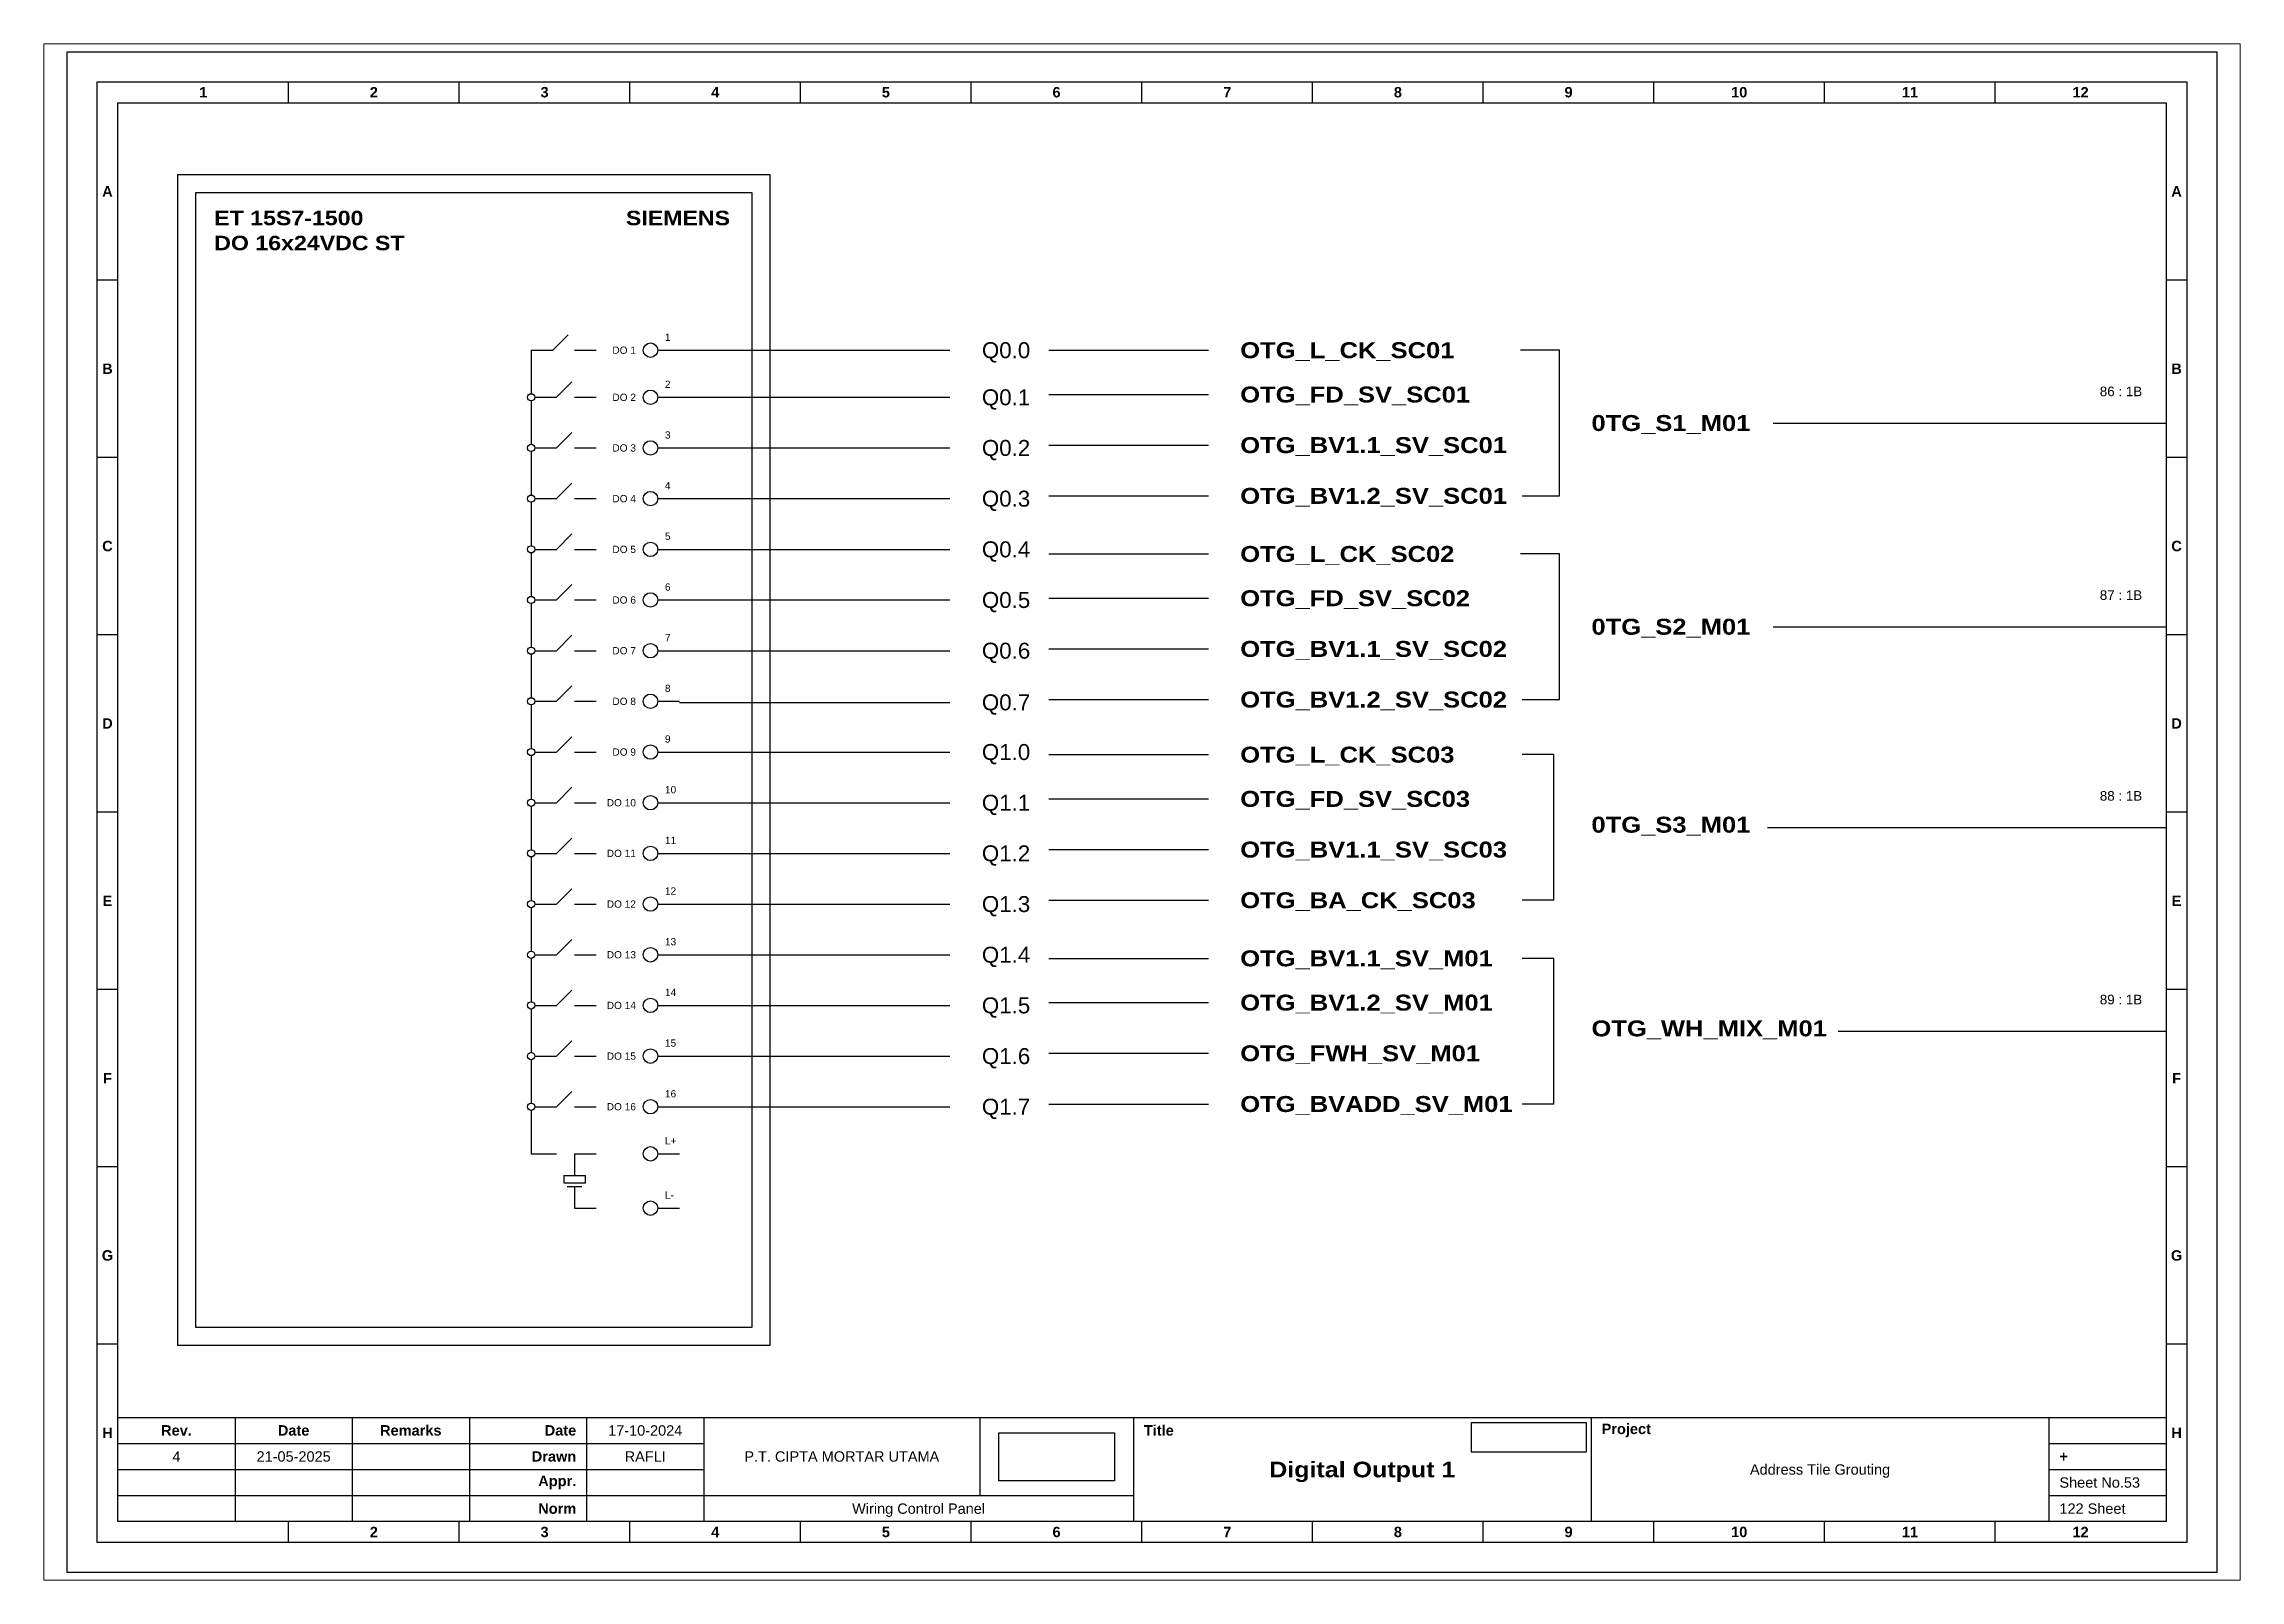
# Paper-space layout 'Card DO 1' of a CAD drawing. Header units: centimetres, sheet in millimetres. Extents: x -3 to 818, y -16 to 558.
# The model-space entities are those that its viewports show. They can reach past a viewport. Long polylines and large blocks are cut down to what shows.
import ezdxf
from ezdxf.enums import TextEntityAlignment as Align

# ---------------------------------------------------------------- set-up
doc = ezdxf.new("R2010")
doc.units = ezdxf.units.CM
doc.header["$MEASUREMENT"] = 0
doc.layers.add('MU Project Line', color=7, linetype='Continuous', true_color=0xfefefe)
doc.styles.add('Bold', font='ariblk.ttf', dxfattribs={"height": 25.4})
doc.styles.get("Standard").update_dxf_attribs({"font": 'arial.ttf'})
picture_1 = doc.add_image_def('image1.png', size_in_pixel=(2048, 847))
picture_2 = doc.add_image_def('image2.png', size_in_pixel=(2092, 542))

# ---------------------------------------------------------------- blocks, each defined once
blk = doc.blocks.new('KOP MU PROJECT')
at = {"color": 6, "ltscale": 50}
for p, q in [((27.74, 184.05), (27.74, 186.66)), ((49.13, 184.05), (49.13, 186.66)), ((70.51, 184.05), (70.51, 186.66)), ((91.89, 184.05), (91.89, 186.66)), ((113.27, 184.05), (113.27, 186.66)), ((134.66, 184.05), (134.66, 186.66)), ((156.04, 184.05), (156.04, 186.66)), ((177.42, 184.05), (177.42, 186.66)), ((198.8, 184.05), (198.8, 186.66)), ((220.19, 184.05), (220.19, 186.66)), ((241.57, 184.05), (241.57, 186.66)), ((6.36, 161.84), (3.75, 161.84)), ((265.59, 161.84), (262.98, 161.84)), ((6.36, 139.63), (3.75, 139.63)), ((265.59, 139.63), (262.98, 139.63)), ((6.36, 117.42), (3.75, 117.42)), ((265.59, 117.42), (262.98, 117.42)), ((6.36, 95.22), (3.75, 95.22)), ((265.59, 95.22), (262.98, 95.22)), ((6.36, 73.01), (3.75, 73.01)), ((265.59, 73.01), (262.98, 73.01)), ((6.36, 50.8), (3.75, 50.8)), ((265.59, 50.8), (262.98, 50.8)), ((6.36, 28.59), (3.75, 28.59)), ((265.59, 28.59), (262.98, 28.59)), ((27.74, 3.75), (27.74, 6.36)), ((49.13, 3.75), (49.13, 6.36)), ((70.51, 3.75), (70.51, 6.36)), ((91.89, 3.75), (91.89, 6.36)), ((113.27, 3.75), (113.27, 6.36)), ((134.66, 3.75), (134.66, 6.36)), ((156.04, 3.75), (156.04, 6.36)), ((177.42, 3.75), (177.42, 6.36)), ((198.8, 3.75), (198.8, 6.36)), ((220.19, 3.75), (220.19, 6.36)), ((241.57, 3.75), (241.57, 6.36))]:
    blk.add_line(p, q, dxfattribs=at)
at = {"ltscale": 50}
for p, q in [((6.36, 19.41), (262.98, 19.41)), ((21.04, 19.41), (21.04, 6.36)), ((35.72, 19.41), (35.72, 6.36)), ((50.41, 19.41), (50.41, 6.36)), ((65.09, 19.41), (65.09, 6.36)), ((79.77, 19.41), (79.77, 6.36)), ((114.35, 19.41), (114.35, 9.62)), ((133.6, 19.41), (133.6, 6.36)), ((190.95, 19.41), (190.95, 6.36)), ((248.3, 19.41), (248.3, 6.36)), ((6.36, 16.15), (79.77, 16.15)), ((248.3, 16.15), (262.98, 16.15)), ((6.36, 12.89), (79.77, 12.89)), ((248.3, 12.89), (262.98, 12.89)), ((6.36, 9.62), (133.6, 9.62)), ((248.3, 9.62), (262.98, 9.62))]:
    blk.add_line(p, q, dxfattribs=at)
at = {"color": 1, "ltscale": 50}
blk.add_lwpolyline([(269.34, 0), (0, 0), (0, 190.41), (269.34, 190.41)], close=True, dxfattribs=at)
at = {"color": 6, "ltscale": 50}
for points in [[(265.59, 3.75), (3.75, 3.75), (3.75, 186.66), (265.59, 186.66)], [(262.98, 6.36), (6.36, 6.36), (6.36, 184.05), (262.98, 184.05)]]:
    blk.add_lwpolyline(points, close=True, dxfattribs=at)
at = {"ltscale": 50, "char_height": 1.305, "attachment_point": 4}
for s, width, heights, insert in [('\\pxqc;{\\fArial|b1|i0|c0|p34;1}', 21.3825, [2.51], (6.36, 185.36)), ('\\pxqc;{\\fArial|b1|i0|c0|p34;2}', 21.3825, [2.51], (27.74, 185.36)), ('\\pxqc;{\\fArial|b1|i0|c0|p34;3}', 21.3825, [2.51], (49.13, 185.36)), ('\\pxqc;{\\fArial|b1|i0|c0|p34;4}', 21.3825, [2.51], (70.51, 185.36)), ('\\pxqc;{\\fArial|b1|i0|c0|p34;5}', 21.3825, [2.51], (91.89, 185.36)), ('\\pxqc;{\\fArial|b1|i0|c0|p34;6}', 21.3825, [2.51], (113.27, 185.36)), ('\\pxqc;{\\fArial|b1|i0|c0|p34;7}', 21.3825, [2.51], (134.66, 185.36)), ('\\pxqc;{\\fArial|b1|i0|c0|p34;8}', 21.3825, [2.51], (156.04, 185.36)), ('\\pxqc;{\\fArial|b1|i0|c0|p34;9}', 21.3825, [2.51], (177.42, 185.36)), ('\\pxqc;{\\fArial|b1|i0|c0|p34;10}', 21.3825, [2.51], (198.8, 185.36)), ('\\pxqc;{\\fArial|b1|i0|c0|p34;11}', 21.3825, [2.51], (220.19, 185.36)), ('\\pxqc;{\\fArial|b1|i0|c0|p34;12}', 21.3825, [2.51], (241.57, 185.36)), ('\\pxqc;{\\fArial|b1|i0|c0|p34;A}', 2.61, [2.51], (3.75, 172.95)), ('\\pxqc;{\\fArial|b1|i0|c0|p34;A}', 2.61, [2.51], (262.98, 172.95)), ('\\pxqc;{\\fArial|b1|i0|c0|p34;B}', 2.61, [2.51], (3.75, 150.74)), ('\\pxqc;{\\fArial|b1|i0|c0|p34;B}', 2.61, [2.51], (262.98, 150.74)), ('\\pxqc;{\\fArial|b1|i0|c0|p34;C}', 2.61, [2.51], (3.75, 128.53)), ('\\pxqc;{\\fArial|b1|i0|c0|p34;C}', 2.61, [2.51], (262.98, 128.53)), ('\\pxqc;{\\fArial|b1|i0|c0|p34;D}', 2.61, [2.51], (3.75, 106.32)), ('\\pxqc;{\\fArial|b1|i0|c0|p34;D}', 2.61, [2.51], (262.98, 106.32)), ('\\pxqc;{\\fArial|b1|i0|c0|p34;E}', 2.61, [2.51], (3.75, 84.11)), ('\\pxqc;{\\fArial|b1|i0|c0|p34;E}', 2.61, [2.51], (262.98, 84.11)), ('\\pxqc;{\\fArial|b1|i0|c0|p34;F}', 2.61, [2.51], (3.75, 61.9)), ('\\pxqc;{\\fArial|b1|i0|c0|p34;F}', 2.61, [2.51], (262.98, 61.9)), ('\\pxqc;{\\fArial|b1|i0|c0|p34;G}', 2.61, [2.51], (3.75, 39.69)), ('\\pxqc;{\\fArial|b1|i0|c0|p34;G}', 2.61, [2.51], (262.98, 39.69)), ('\\pxqc;{\\fArial|b1|i0|c0|p34;H}', 2.61, [2.51], (3.75, 17.47)), ('\\pxqc;{\\fArial|b1|i0|c0|p34;Rev.}', 14.6811, [2.88], (6.36, 17.78)), ('\\pxqc;{\\fArial|b1|i0|c0|p34;Date}', 14.6811, [2.88], (21.04, 17.78)), ('\\pxqc;{\\fArial|b1|i0|c0|p34;Remarks}', 14.6811, [2.88], (35.72, 17.78)), ('\\pxqr;{\\fArial|b1|i0|c0|p34;Date}', 13.3761, [2.88], (50.41, 17.78)), ('\\pxql;{\\fArial|b1|i0|c0|p34;Title}', 50.2419, [2.88], (134.9, 17.78)), ('\\pxql;{\\fArial|b1|i0|c0|p34;Project}', 50.2419, [2.88], (192.25, 17.78)), ('\\pxqc;{\\fArial|b1|i0|c0|p34;H}', 2.61, [2.51], (262.98, 17.47)), ('\\pxqr;{\\fArial|b1|i0|c0|p34;Drawn}', 13.3761, [2.88], (50.41, 14.52)), ('\\pxql;{\\fArial|b1|i0|c0|p34;+}', 14.6811, [2.88], (249.61, 14.52)), ('\\pxqr;{\\fArial|b1|i0|c0|p34;Appr.}', 13.3761, [2.88], (50.41, 11.26)), ('\\pxqr;{\\fArial|b1|i0|c0|p34;Norm}', 13.3761, [2.88], (50.41, 7.99)), ('\\pxqc;{\\fArial|b1|i0|c0|p34;2}', 21.3825, [2.51], (27.74, 5.06)), ('\\pxqc;{\\fArial|b1|i0|c0|p34;3}', 21.3825, [2.51], (49.13, 5.06)), ('\\pxqc;{\\fArial|b1|i0|c0|p34;4}', 21.3825, [2.51], (70.51, 5.06)), ('\\pxqc;{\\fArial|b1|i0|c0|p34;5}', 21.3825, [2.51], (91.89, 5.06)), ('\\pxqc;{\\fArial|b1|i0|c0|p34;6}', 21.3825, [2.51], (113.27, 5.06)), ('\\pxqc;{\\fArial|b1|i0|c0|p34;7}', 21.3825, [2.51], (134.66, 5.06)), ('\\pxqc;{\\fArial|b1|i0|c0|p34;8}', 21.3825, [2.51], (156.04, 5.06)), ('\\pxqc;{\\fArial|b1|i0|c0|p34;9}', 21.3825, [2.51], (177.42, 5.06)), ('\\pxqc;{\\fArial|b1|i0|c0|p34;10}', 21.3825, [2.51], (198.8, 5.06)), ('\\pxqc;{\\fArial|b1|i0|c0|p34;11}', 21.3825, [2.51], (220.19, 5.06)), ('\\pxqc;{\\fArial|b1|i0|c0|p34;12}', 21.3825, [2.51], (241.57, 5.06))]:
    blk.add_mtext_dynamic_manual_height_columns(s, width=width, gutter_width=0.0326, heights=heights, dxfattribs=dict(at, insert=insert))
at = {"ltscale": 50}
for tag, p in [('DATECREATED', (72.43, 17.78)), ('REV', (13.7, 14.52)), ('REVDATE', (28.38, 14.52)), ('REMARKS', (43.06, 14.52)), ('DRAWN', (72.43, 14.52)), ('COMPANY', (97.06, 14.52)), ('APPR', (72.43, 11.26)), ('PROJECT', (219.62, 12.89)), ('NORM', (72.43, 7.99)), ('DRAWINGCATEGORY', (106.68, 7.99)), ('DESCRIPTION', (162.27, 10.03))]:
    blk.add_attdef(tag, text='', height=1.3, dxfattribs=at).set_placement(p, align=Align.MIDDLE_CENTER)
at = {"ltscale": 50, "style": 'Bold'}
blk.add_attdef('TITLE', text='', height=1.96, dxfattribs=at).set_placement((162.27, 12.89), align=Align.MIDDLE_CENTER)
at = {"ltscale": 50}
for tag, p in [('SHEETNUMBER', (249.61, 11.26)), ('TOTALSHEET', (249.61, 7.99))]:
    blk.add_attdef(tag, text='', height=1.3, dxfattribs=at).set_placement(p, align=Align.MIDDLE_LEFT)
image = blk.add_image(picture_1, insert=(116.72, 11.48), size_in_units=(14.5, 6), dxfattribs=at)
image.dxf.flags = 15
image = blk.add_image(picture_2, insert=(175.94, 15.04), size_in_units=(14.36, 3.72), dxfattribs=at)
image.dxf.flags = 15

msp = doc.modelspace()

# ---------------------------------------------------------------- linework, layer by layer
at = {"ltscale": 50}
for p, q in [((2088.45, 2550.93), (2091.17, 2550.93)), ((2088.45, 2550.93), (2088.45, 2545.49)), ((2091.17, 2550.93), (2093.09, 2552.85)), ((2093.89, 2550.93), (2096.61, 2550.93)), ((2091.62, 2545.03), (2093.55, 2546.96)), ((2088.45, 2544.58), (2088.45, 2539.14)), ((2088.9, 2545.03), (2091.62, 2545.03)), ((2093.89, 2545.03), (2096.61, 2545.03)), ((2091.62, 2538.69), (2093.55, 2540.61)), ((2088.45, 2538.23), (2088.45, 2532.79)), ((2088.9, 2538.69), (2091.62, 2538.69)), ((2093.89, 2538.69), (2096.61, 2538.69)), ((2091.62, 2532.34), (2093.55, 2534.26)), ((2088.45, 2531.89), (2088.45, 2526.45)), ((2088.9, 2532.34), (2091.62, 2532.34)), ((2093.89, 2532.34), (2096.61, 2532.34)), ((2088.9, 2525.99), (2091.62, 2525.99)), ((2091.62, 2525.99), (2093.55, 2527.92)), ((2093.89, 2525.99), (2096.61, 2525.99)), ((2088.45, 2525.54), (2088.45, 2520.1)), ((2091.62, 2519.65), (2093.55, 2521.57)), ((2088.45, 2519.2), (2088.45, 2513.76)), ((2088.9, 2519.65), (2091.62, 2519.65)), ((2093.89, 2519.65), (2096.61, 2519.65)), ((2091.62, 2513.3), (2093.55, 2515.23)), ((2088.45, 2512.85), (2088.45, 2507.41)), ((2088.9, 2513.3), (2091.62, 2513.3)), ((2093.89, 2513.3), (2096.61, 2513.3)), ((2088.9, 2506.96), (2091.62, 2506.96)), ((2091.62, 2506.96), (2093.55, 2508.88)), ((2093.89, 2506.96), (2096.61, 2506.96)), ((2088.45, 2506.5), (2088.45, 2501.06)), ((2091.62, 2500.61), (2093.55, 2502.53)), ((2088.45, 2500.16), (2088.45, 2494.72)), ((2088.9, 2500.61), (2091.62, 2500.61)), ((2093.89, 2500.61), (2096.61, 2500.61)), ((2091.62, 2494.26), (2093.55, 2496.19)), ((2088.45, 2493.81), (2088.45, 2488.37)), ((2088.9, 2494.26), (2091.62, 2494.26)), ((2093.89, 2494.26), (2096.61, 2494.26)), ((2088.45, 2487.46), (2088.45, 2482.02)), ((2088.9, 2487.92), (2091.62, 2487.92)), ((2091.62, 2487.92), (2093.55, 2489.84)), ((2093.89, 2487.92), (2096.61, 2487.92)), ((2091.62, 2481.57), (2093.55, 2483.49)), ((2088.45, 2481.12), (2088.45, 2475.68)), ((2088.9, 2481.57), (2091.62, 2481.57)), ((2093.89, 2481.57), (2096.61, 2481.57)), ((2091.62, 2475.22), (2093.55, 2477.15)), ((2088.45, 2474.77), (2088.45, 2469.33)), ((2088.9, 2475.22), (2091.62, 2475.22)), ((2093.89, 2475.22), (2096.61, 2475.22)), ((2088.45, 2468.42), (2088.45, 2462.98)), ((2088.9, 2468.88), (2091.62, 2468.88)), ((2091.62, 2468.88), (2093.55, 2470.8)), ((2093.89, 2468.88), (2096.61, 2468.88)), ((2091.62, 2462.53), (2093.55, 2464.45)), ((2088.45, 2462.08), (2088.45, 2456.64)), ((2088.9, 2462.53), (2091.62, 2462.53)), ((2093.89, 2462.53), (2096.61, 2462.53)), ((2091.62, 2456.19), (2093.55, 2458.11)), ((2088.45, 2455.73), (2088.45, 2450.29)), ((2088.9, 2456.19), (2091.62, 2456.19)), ((2093.89, 2456.19), (2096.61, 2456.19)), ((2088.45, 2450.29), (2091.62, 2450.29)), ((2093.89, 2450.29), (2096.61, 2450.29)), ((2093.89, 2450.29), (2093.89, 2447.57)), ((2092.53, 2447.57), (2095.25, 2447.57)), ((2092.53, 2447.57), (2092.53, 2446.67)), ((2092.53, 2446.67), (2095.25, 2446.67)), ((2092.98, 2446.21), (2094.8, 2446.21)), ((2093.89, 2446.21), (2093.89, 2443.49)), ((2095.25, 2446.67), (2095.25, 2447.57)), ((2093.89, 2443.49), (2096.61, 2443.49))]:
    msp.add_line(p, q, dxfattribs=at)
at = {"color": 6, "ltscale": 50}
for p, q in [((2104.3, 2550.93), (2107.02, 2550.93)), ((2104.3, 2545.03), (2107.02, 2545.03)), ((2104.3, 2538.69), (2107.02, 2538.69)), ((2104.3, 2532.34), (2107.02, 2532.34)), ((2104.3, 2525.99), (2107.02, 2525.99)), ((2104.3, 2519.65), (2107.02, 2519.65)), ((2104.3, 2513.3), (2107.02, 2513.3)), ((2104.3, 2506.96), (2107.02, 2506.96)), ((2104.3, 2500.61), (2107.02, 2500.61)), ((2104.3, 2494.26), (2107.02, 2494.26)), ((2104.3, 2487.92), (2107.02, 2487.92)), ((2104.3, 2481.57), (2107.02, 2481.57)), ((2104.3, 2475.22), (2107.02, 2475.22)), ((2104.3, 2468.88), (2107.02, 2468.88)), ((2104.3, 2462.53), (2107.02, 2462.53)), ((2104.3, 2456.19), (2107.02, 2456.19)), ((2104.3, 2450.29), (2107.02, 2450.29)), ((2104.3, 2443.49), (2107.02, 2443.49))]:
    msp.add_line(p, q, dxfattribs=at)
at = {"color": 146, "ltscale": 50, "true_color": 0x105689}
for p, q in [((2107.02, 2550.93), (2140.92, 2550.93)), ((2153.29, 2550.93), (2173.29, 2550.93)), ((2217.29, 2550.93), (2212.42, 2550.93)), ((2217.29, 2532.69), (2217.29, 2550.93)), ((2153.29, 2545.38), (2173.29, 2545.38)), ((2107.02, 2545.03), (2140.92, 2545.03)), ((2244.05, 2541.81), (2293.29, 2541.81)), ((2107.02, 2538.69), (2140.92, 2538.69)), ((2153.29, 2539.04), (2173.29, 2539.04)), ((2107.02, 2532.34), (2140.92, 2532.34)), ((2153.29, 2532.69), (2173.29, 2532.69)), ((2212.59, 2532.69), (2217.29, 2532.69)), ((2107.02, 2525.99), (2140.92, 2525.99)), ((2153.29, 2525.41), (2173.29, 2525.41)), ((2217.29, 2525.41), (2212.42, 2525.41)), ((2217.29, 2507.18), (2217.29, 2525.41)), ((2107.02, 2519.65), (2140.92, 2519.65)), ((2153.29, 2519.87), (2173.29, 2519.87)), ((2244.05, 2516.3), (2293.29, 2516.3)), ((2107.02, 2513.3), (2140.92, 2513.3)), ((2153.29, 2513.52), (2173.29, 2513.52)), ((2107.02, 2506.83), (2140.92, 2506.83)), ((2153.29, 2507.18), (2173.29, 2507.18)), ((2212.59, 2507.18), (2217.29, 2507.18)), ((2107.02, 2500.61), (2140.92, 2500.61)), ((2153.29, 2500.28), (2173.29, 2500.28)), ((2216.59, 2500.28), (2212.59, 2500.28)), ((2216.59, 2482.05), (2216.59, 2500.28)), ((2107.02, 2494.26), (2140.92, 2494.26)), ((2153.29, 2494.74), (2173.29, 2494.74)), ((2243.35, 2491.16), (2293.29, 2491.16)), ((2107.02, 2487.92), (2140.92, 2487.92)), ((2153.29, 2488.39), (2173.29, 2488.39)), ((2153.29, 2482.05), (2173.29, 2482.05)), ((2216.59, 2482.05), (2212.59, 2482.05)), ((2107.02, 2481.57), (2140.92, 2481.57)), ((2107.02, 2475.22), (2140.92, 2475.22)), ((2153.29, 2474.77), (2173.29, 2474.77)), ((2216.59, 2474.77), (2212.59, 2474.77)), ((2216.59, 2456.53), (2216.59, 2474.77)), ((2107.02, 2468.88), (2140.92, 2468.88)), ((2153.29, 2469.23), (2173.29, 2469.23)), ((2252.2, 2465.65), (2293.29, 2465.65)), ((2153.29, 2462.88), (2173.29, 2462.88)), ((2107.02, 2462.53), (2140.92, 2462.53)), ((2107.02, 2456.19), (2140.92, 2456.19)), ((2153.29, 2456.53), (2173.29, 2456.53)), ((2216.59, 2456.53), (2212.59, 2456.53))]:
    msp.add_line(p, q, dxfattribs=at)
at = {"ltscale": 50}
msp.add_lwpolyline([(2044.17, 2572.92), (2118.36, 2572.92), (2118.36, 2426.29), (2044.17, 2426.29)], close=True, dxfattribs=at)
at = {"color": 6, "ltscale": 50}
msp.add_lwpolyline([(2046.44, 2570.66), (2116.09, 2570.66), (2116.09, 2428.56), (2046.44, 2428.56)], close=True, dxfattribs=at)
at = {"color": 6, "ltscale": 500}
for centre in [(2103.4, 2550.93), (2103.4, 2545.03), (2103.4, 2538.69), (2103.4, 2532.34), (2103.4, 2525.99), (2103.4, 2519.65), (2103.4, 2513.3), (2103.4, 2506.96), (2103.4, 2500.61), (2103.4, 2494.26), (2103.4, 2487.92), (2103.4, 2481.57), (2103.4, 2475.22), (2103.4, 2468.88), (2103.4, 2462.53), (2103.4, 2456.19), (2103.4, 2450.29), (2103.4, 2443.49)]:
    msp.add_circle(centre, 0.907, dxfattribs=at)
at = {"ltscale": 500}
for centre in [(2088.45, 2545.03), (2088.45, 2538.69), (2088.45, 2532.34), (2088.45, 2525.99), (2088.45, 2519.65), (2088.45, 2513.3), (2088.45, 2506.96), (2088.45, 2500.61), (2088.45, 2494.26), (2088.45, 2487.92), (2088.45, 2481.57), (2088.45, 2475.22), (2088.45, 2468.88), (2088.45, 2462.53), (2088.45, 2456.19)]:
    msp.add_circle(centre, 0.453, dxfattribs=at)

# ---------------------------------------------------------------- block references
msp.add_blockref('KOP MU PROJECT', (2030.31, 2397.87)).add_auto_attribs({'TITLE': 'Digital Output 1', 'PROJECT': 'Address Tile Grouting', 'COMPANY': 'P.T. CIPTA MORTAR UTAMA', 'DRAWINGCATEGORY': 'Wiring Control Panel', 'DRAWN': 'RAFLI', 'DATECREATED': '17-10-2024', 'REVDATE': '21-05-2025', 'REV': '4', 'SHEETNUMBER': 'Sheet No.53', 'TOTALSHEET': '122 Sheet'})

# ---------------------------------------------------------------- texts
at = {"ltscale": 500, "style": 'Bold'}
for s, p in [('ET 15S7-1500', (2048.74, 2568.39)), ('DO 16x24VDC ST', (2048.74, 2565.26))]:
    msp.add_text(s, height=1.8132, dxfattribs=at).set_placement(p, align=Align.TOP_LEFT)
msp.add_text('SIEMENS', height=1.813, dxfattribs=at).set_placement((2113.37, 2568.39), align=Align.TOP_RIGHT)
at = {"ltscale": 500}
for s, p in [('DO 1', (2101.58, 2550.93)), ('DO 2', (2101.58, 2545.03)), ('DO 3', (2101.58, 2538.69)), ('DO 4', (2101.58, 2532.34)), ('DO 5', (2101.58, 2525.99)), ('DO 6', (2101.58, 2519.65)), ('DO 7', (2101.58, 2513.3)), ('DO 8', (2101.58, 2506.96)), ('DO 9', (2101.58, 2500.61)), ('DO 10', (2101.58, 2494.26)), ('DO 11', (2101.58, 2487.92)), ('DO 12', (2101.58, 2481.57)), ('DO 13', (2101.58, 2475.22)), ('DO 14', (2101.58, 2468.88)), ('DO 15', (2101.58, 2462.53)), ('DO 16', (2101.58, 2456.19))]:
    msp.add_text(s, height=0.907, dxfattribs=at).set_placement(p, align=Align.MIDDLE_RIGHT)
for s, p in [('1', (2105.21, 2551.83)), ('2', (2105.21, 2545.94)), ('3', (2105.21, 2539.59)), ('4', (2105.21, 2533.25)), ('5', (2105.21, 2526.9)), ('6', (2105.21, 2520.55)), ('7', (2105.21, 2514.21)), ('8', (2105.21, 2507.86)), ('9', (2105.21, 2501.52)), ('10', (2105.21, 2495.17)), ('11', (2105.21, 2488.82)), ('12', (2105.21, 2482.48)), ('13', (2105.21, 2476.13)), ('14', (2105.21, 2469.78)), ('15', (2105.21, 2463.44)), ('16', (2105.21, 2457.09)), ('L+', (2105.21, 2451.2)), ('L-', (2105.21, 2444.4))]:
    msp.add_text(s, height=0.907, dxfattribs=at).set_placement(p, align=Align.BOTTOM_LEFT)
for s, p in [('Q0.0', (2144.92, 2550.93)), ('Q0.1', (2144.92, 2545.03)), ('Q0.2', (2144.92, 2538.69)), ('Q0.3', (2144.92, 2532.34)), ('Q0.4', (2144.92, 2525.99)), ('Q0.5', (2144.92, 2519.65)), ('Q0.6', (2144.92, 2513.3)), ('Q0.7', (2144.92, 2506.83)), ('Q1.0', (2144.92, 2500.61)), ('Q1.1', (2144.92, 2494.26)), ('Q1.2', (2144.92, 2487.92)), ('Q1.3', (2144.92, 2481.57)), ('Q1.4', (2144.92, 2475.22)), ('Q1.5', (2144.92, 2468.88)), ('Q1.6', (2144.92, 2462.53)), ('Q1.7', (2144.92, 2456.19))]:
    msp.add_text(s, height=2, dxfattribs=at).set_placement(p, align=Align.MIDDLE_LEFT)
at = {"ltscale": 500, "style": 'Bold'}
for s, p in [('OTG_L_CK_SC01', (2177.29, 2550.93)), ('OTG_FD_SV_SC01', (2177.29, 2545.38)), ('0TG_S1_M01', (2221.29, 2541.81)), ('OTG_BV1.1_SV_SC01', (2177.29, 2539.04)), ('OTG_BV1.2_SV_SC01', (2177.29, 2532.69)), ('OTG_L_CK_SC02', (2177.29, 2525.41)), ('OTG_FD_SV_SC02', (2177.29, 2519.87)), ('0TG_S2_M01', (2221.29, 2516.3)), ('OTG_BV1.1_SV_SC02', (2177.29, 2513.52)), ('OTG_BV1.2_SV_SC02', (2177.29, 2507.18)), ('OTG_L_CK_SC03', (2177.29, 2500.28)), ('OTG_FD_SV_SC03', (2177.29, 2494.74)), ('0TG_S3_M01', (2221.29, 2491.51)), ('OTG_BV1.1_SV_SC03', (2177.29, 2488.39)), ('OTG_BA_CK_SC03', (2177.29, 2482.05)), ('OTG_BV1.1_SV_M01', (2177.29, 2474.77)), ('OTG_BV1.2_SV_M01', (2177.29, 2469.23)), ('OTG_WH_MIX_M01', (2221.29, 2466)), ('OTG_FWH_SV_M01', (2177.29, 2462.88)), ('OTG_BVADD_SV_M01', (2177.29, 2456.53))]:
    msp.add_text(s, height=2, dxfattribs=at).set_placement(p, align=Align.MIDDLE_LEFT)
at = {"ltscale": 500}
for s, p in [('86 : 1B', (2290.29, 2544.81)), ('87 : 1B', (2290.29, 2519.3)), ('88 : 1B', (2290.29, 2494.16)), ('89 : 1B', (2290.29, 2468.65))]:
    msp.add_text(s, height=1.2, dxfattribs=at).set_placement(p, align=Align.BOTTOM_RIGHT)

psp = doc.layouts.new('Card DO 1')

# ---------------------------------------------------------------- viewports
at = {"layer": 'MU Project Line', "ltscale": 50}
psp.add_viewport(center=(407.25, 271.11), size=(820.98, 573.9882), view_center_point=(2164.98, 2493.1), view_height=192.3681, dxfattribs=at)

doc.saveas('drawing.dxf')
